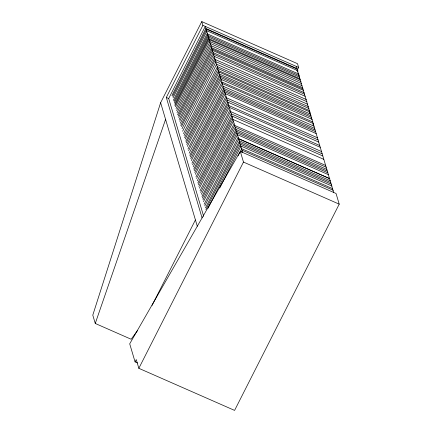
<?xml version="1.0" encoding="UTF-8"?>
<svg xmlns="http://www.w3.org/2000/svg" width="432" height="432" viewBox="0 0 432 432"><rect width="100%" height="100%" fill="white"/><g stroke="black" fill="none" stroke-linecap="round" stroke-linejoin="round"><path stroke-width="0.65" d="M297.108 70.427L298.625 67.435L297.513 63.682L201.771 21.6L160.628 102.708L92.788 315.133L95.261 323.465L131.166 339.25L137.533 330.55M95.261 323.465L165.575 119.383M202.068 217.928L166.304 97.465L202.889 25.353L201.771 21.6M203.693 216.4L168.696 98.518L205.281 26.406L242.698 152.447M171.931 95.488L205.907 28.512L296.86 68.494M172.633 96.233L206.609 29.257L297.562 69.239L296.951 70.438M173.059 97.778L207.036 30.802L297.988 70.778L297.378 71.982M173.318 100.375L207.295 33.399M174.08 101.158L208.057 34.187L299.009 74.164M174.393 102.67L208.37 35.694L299.322 75.67M174.771 104.166L208.748 37.19L299.7 77.171M174.906 105.683L208.883 38.707L299.835 78.683M175.446 106.785L209.423 39.809L300.375 79.785M176.062 108.578L210.038 41.607L300.991 81.583M176.602 110.549L210.578 43.573L301.531 83.554M177.034 112.649L211.01 45.673L301.963 85.649M177.579 114.658L211.556 47.682L302.508 87.658M178.135 116.035L212.112 49.059L303.064 89.035M178.691 117.423L212.668 50.447L303.62 90.428M179.145 119.594L213.122 52.618L304.074 92.594M179.712 121.225L213.689 54.254L304.641 94.23M180.284 123.32L214.261 56.344L305.213 96.32M180.749 125.437L214.726 58.46M181.44 126.549L215.417 59.573L306.369 99.549M182.029 128.693L216.005 61.717L306.958 101.698M182.628 131.209L216.605 64.233L307.557 104.209M183.465 133.628L217.442 66.658L308.394 106.634M184.07 135.497L218.047 68.521L308.999 108.497M184.567 137.614L218.543 70.637L309.496 110.619M185.177 139.034L219.154 72.063L310.106 112.039L309.496 113.243M185.798 141.188L219.775 74.212L310.727 114.194M186.181 142.879L220.158 75.902L311.11 115.884M186.808 144.58L220.784 77.609L311.737 117.585L311.126 118.789M187.321 146.421L221.297 79.445L312.25 119.421M187.974 149.018L221.951 82.048L312.903 122.024M188.611 150.644L222.588 83.668L313.54 123.649L312.93 124.848M189.157 153.214L223.133 86.238L314.086 126.214M189.778 155.369L223.754 88.393L314.707 128.369M190.161 157.059L224.138 90.083L315.09 130.059M190.787 158.76L224.764 91.784L315.716 131.76M191.3 160.596L225.277 93.625L316.229 133.601M191.954 163.199L225.931 96.223M192.591 164.824L226.568 97.848L317.52 137.824M193.147 166.925L227.124 99.949L318.076 139.925M193.774 169.074L227.75 102.103L318.703 142.079L333.65 192.424M194.157 170.764L228.134 103.793M194.783 172.465L228.76 105.494L319.712 145.471M195.296 174.307L229.273 107.33L320.225 147.307M195.95 176.909L229.921 109.933M196.587 178.529L230.564 111.553L321.516 151.535M197.246 180.808L231.223 113.832L322.175 153.808M197.867 182.957L231.844 115.987L322.796 155.963M198.25 184.648L232.227 117.677M198.877 186.349L232.853 119.378L323.806 159.354M199.39 188.19L233.366 121.214M200.043 190.787L234.02 123.817M200.68 192.413L234.657 125.437L325.609 165.418M201.344 194.276L235.321 127.3L326.273 167.276M201.965 196.425L235.942 129.454L326.894 169.43M202.349 198.115L236.326 131.144L327.278 171.121M202.975 199.816L236.952 132.845L327.904 172.822M203.488 201.658L237.465 134.681L328.417 174.658M152.053 305.408L195.394 219.974M204.142 204.255L238.118 137.284M204.779 205.88L238.864 138.699L329.816 178.681L238.756 138.904M205.508 207.83L239.485 140.854L330.437 180.83M205.891 209.52L239.868 142.544L330.82 182.52M208.035 208.229L240.494 144.245L331.447 184.221M219.775 187.942L241.007 146.086L331.96 186.062M238.021 155.86L241.661 148.684L332.613 188.66M241.391 152.102L242.298 150.309L333.25 190.285M135.07 361.881L136.247 359.564L138.845 368.318L234.587 410.4L339.212 204.152L336.042 193.477L240.305 151.394L129.708 343.823L135.07 361.881L137.543 362.966M138.845 368.318L243.475 162.07L240.305 151.394M202.889 25.353L298.625 67.435M166.304 97.465L168.696 98.518M243.475 162.07L339.212 204.152M296.233 66.382L318.703 142.079M160.628 102.708L197.294 226.228"/></g></svg>
